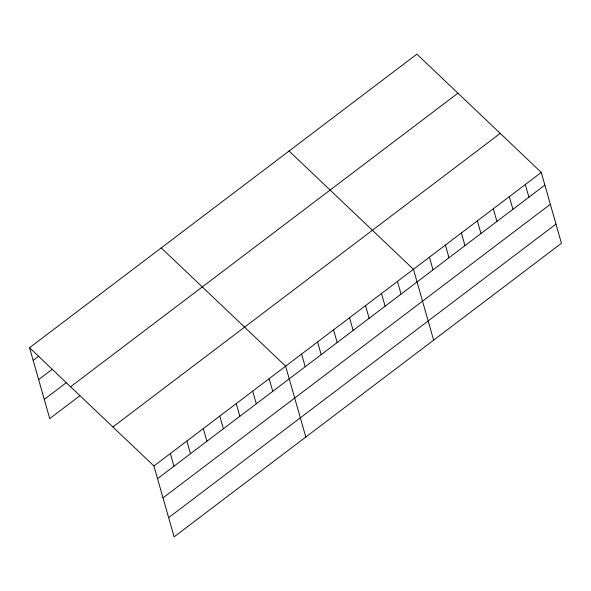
<?xml version="1.0" encoding="UTF-8"?>
<svg xmlns="http://www.w3.org/2000/svg" width="591" height="591" viewBox="0 0 591 591"><rect width="100%" height="100%" fill="white"/><g stroke="black" fill="none" stroke-linecap="round" stroke-linejoin="round"><path stroke-width="0.89" d="M29.55 347.722L416.884 54.143L541.267 172.417L561.45 243.278L174.116 536.857L153.926 465.996L29.55 347.722L49.733 418.583L79.8 395.8M33.162 360.399L38.888 356.055M38.629 379.599L52.23 369.294M44.266 399.383L66.451 382.569M70.595 386.75L457.929 93.171M112.881 426.968L500.222 133.381M153.926 465.996L541.267 172.417M157.538 478.673L544.872 185.094M163.005 497.873L550.347 204.294M168.642 517.657L555.983 224.078M289.065 151.023L413.441 269.297L433.631 340.157M161.247 247.902L285.623 366.184L305.806 437.045M525.288 184.525L528.901 197.202M509.309 196.633L512.922 209.31M493.33 208.749L496.942 221.426M477.351 220.857L480.963 233.534M461.379 232.965L464.984 245.642M445.4 245.08L449.012 257.757M429.421 257.188L433.033 269.865M397.462 281.412L401.075 294.082M381.49 293.52L385.096 306.197M365.511 305.628L369.124 318.305M349.532 317.736L353.145 330.413M333.553 329.852L337.166 342.529M317.574 341.96L321.186 354.637M301.602 354.068L305.207 366.745M269.156 378.661L272.769 391.331M252.697 391.131L256.309 403.808M236.237 403.609L239.85 416.286M219.771 416.086L223.383 428.763M203.311 428.564L206.924 441.241M186.852 441.041L190.465 453.718M170.385 453.519L173.998 466.196"/></g></svg>
